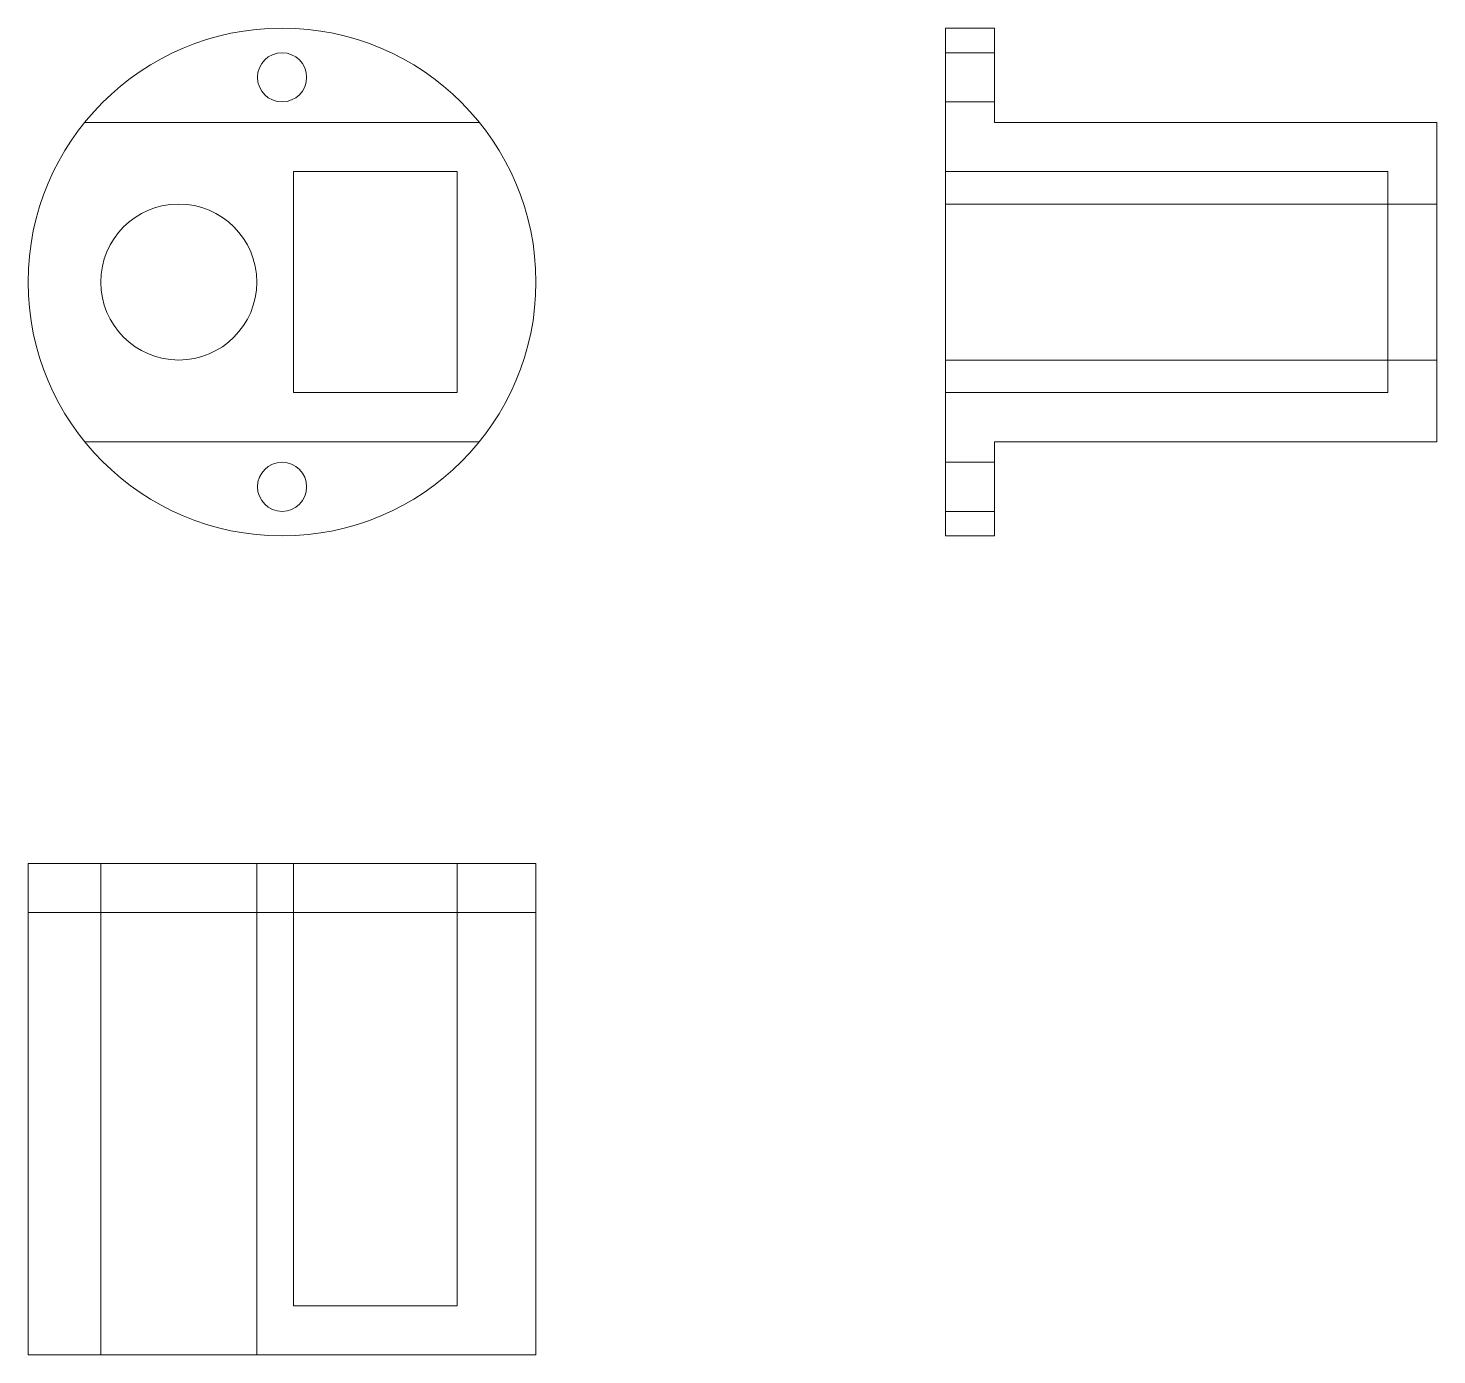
# Model space of a CAD drawing. Header units: millimetres. Extents: x -6.2 to 79.8, y -65.5 to 15.5.
import ezdxf

# ---------------------------------------------------------------- set-up
doc = ezdxf.new("R2010")
doc.units = ezdxf.units.MM
doc.layers.add('Front', color=7, linetype='CONTINUOUS', lineweight=0, true_color=0x000000)
doc.layers.add('Top', color=7, linetype='CONTINUOUS', lineweight=0, true_color=0x000000)

msp = doc.modelspace()

# ---------------------------------------------------------------- linework, layer by layer
at = {"layer": 'Front'}
for p, q in [((-6.196, -35.5), (24.804, -35.5)), ((-6.196, -65.5), (-6.196, -35.5)), ((-1.763, -65.5), (-1.763, -35.5)), ((7.762, -65.5), (7.762, -35.5)), ((10, -62.5), (10, -35.5)), ((20, -62.5), (20, -35.5)), ((24.804, -65.5), (24.804, -35.5)), ((-6.196, -38.5), (24.804, -38.5)), ((10, -62.5), (20, -62.5)), ((-6.196, -65.5), (24.804, -65.5))]:
    msp.add_line(p, q, dxfattribs=at)
at = {"layer": 'Top'}
for p, q in [((49.804, -15.5), (49.804, 15.5)), ((49.804, 15.5), (52.804, 15.5)), ((52.804, 9.75), (52.804, 15.5)), ((49.804, 14), (52.804, 14)), ((49.804, 11), (52.804, 11)), ((21.354, 9.75), (-2.745, 9.75)), ((52.804, 9.75), (79.804, 9.75)), ((79.804, -9.75), (79.804, 9.75)), ((10, -6.75), (10, 6.75)), ((10, 6.75), (20, 6.75)), ((20, -6.75), (20, 6.75)), ((49.804, 6.75), (76.804, 6.75)), ((76.804, -6.75), (76.804, 6.75)), ((49.804, 4.763), (79.804, 4.763)), ((49.804, -4.763), (79.804, -4.763)), ((10, -6.75), (20, -6.75)), ((49.804, -6.75), (76.804, -6.75)), ((-2.745, -9.75), (21.354, -9.75)), ((52.804, -9.75), (79.804, -9.75)), ((52.804, -15.5), (52.804, -9.75)), ((49.804, -11), (52.804, -11)), ((49.804, -14), (52.804, -14)), ((49.804, -15.5), (52.804, -15.5))]:
    msp.add_line(p, q, dxfattribs=at)
for centre, radius in [((9.304, 0), 15.5), ((9.304, 12.5), 1.5), ((3, 0), 4.763), ((9.304, -12.5), 1.5)]:
    msp.add_circle(centre, radius, dxfattribs=at)

doc.saveas('drawing.dxf')
